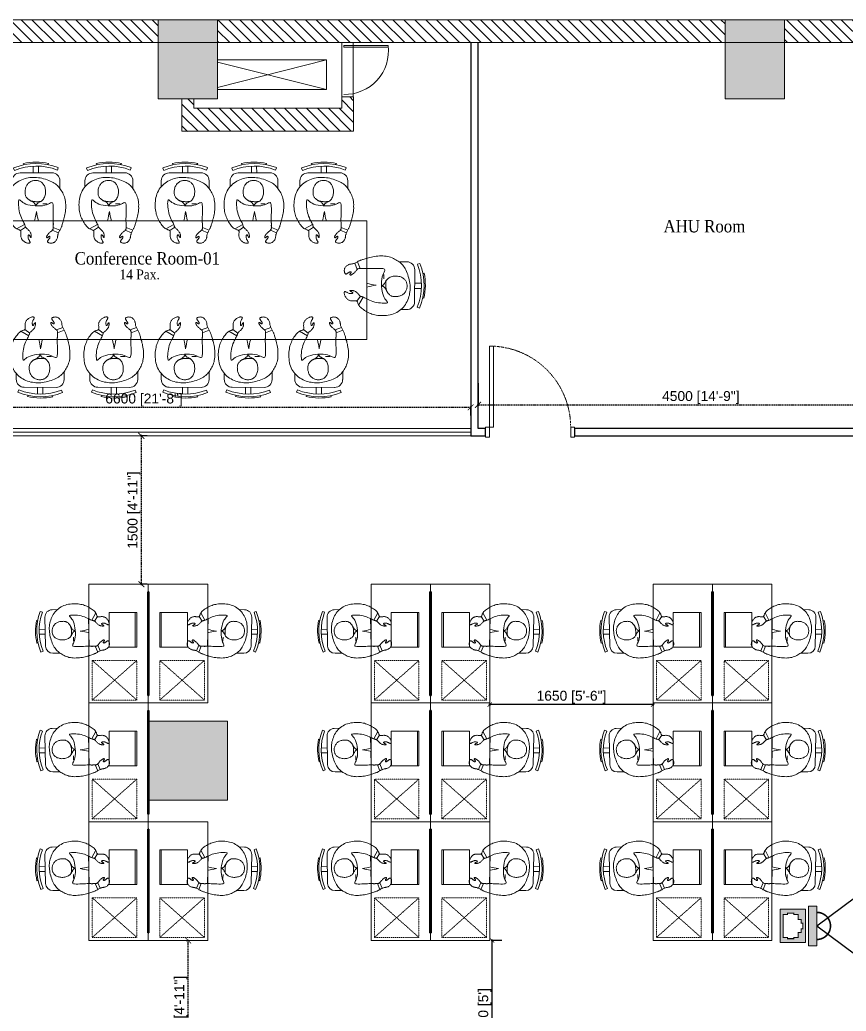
# Model space of a CAD drawing. Header units: millimetres. Extents: x 14520794 to 14796193, y 1415067 to 1454683.
# Drawn here: x 14565155 to 14573502, y 1444660 to 1454683 of the extents above; entities that cross this region are included whole.
import ezdxf

# ---------------------------------------------------------------- set-up
doc = ezdxf.new("R2010")
doc.units = ezdxf.units.MM
doc.header["$LTSCALE"] = 0.01
doc.header["$MEASUREMENT"] = 0
doc.header["$PDMODE"] = 35
for name, pattern in [('DASHED2', [0.375, 0.25, -0.125]), ('HIDDEN', [0.375, 0.25, -0.125]), ('XREF134$0$HIDDEN', [0.375, 0.25, -0.125])]:
    doc.linetypes.add(name, pattern=pattern)
doc.layers.get('0').update_dxf_attribs({"color": 6, "lineweight": 0})
doc.layers.get('Defpoints').update_dxf_attribs({"color": 2})
for name, color, linetype, lineweight in [('7', 7, 'Continuous', 9), ('8 core c.', 32, 'Continuous', 20), ('CHAIR', 32, 'Continuous', 13), ('CHAIRS', 30, 'Continuous', 13), ('DIM', 6, 'Continuous', 13), ('ELE-1', 7, 'Continuous', 20), ('fur_h', 32, 'Continuous', 13), ('fur_n', 32, 'Continuous', 13), ('glass part', 5, 'Continuous', 0), ('H', 8, 'Continuous', 5), ('HIDDEN', 30, 'HIDDEN', 5), ('IP Patch Cod-Jack', 42, 'Continuous', 13), ('men', 1, 'Continuous', 13), ('partition', 34, 'Continuous', 30), ('TXT2', 7, 'Continuous', 15), ('WALL', 7, 'Continuous', 30), ('XREF134$0$DoorWindow', 32, 'Continuous', 9)]:
    doc.layers.add(name, color=color, linetype=linetype, lineweight=lineweight)
for name, color, linetype in [('EPSILON DOME CAMERA', 1, 'Continuous'), ('GLASS', 5, 'Continuous'), ('TEMPLATE', 252, 'Continuous')]:
    doc.layers.add(name, color=color, linetype=linetype)
doc.styles.add('SMALL', font='arial.ttf', dxfattribs={"height": 100})
doc.styles.add('TIMES', font='times.ttf', dxfattribs={"width": 0.9, "height": 250})
doc.dimstyles.new('AJI', dxfattribs={"dimtxt": 200, "dimasz": 75, "dimexe": 100, "dimexo": 25, "dimgap": 50, "dimtad": 1, "dimdec": 0, "dimrnd": 5, "dimzin": 0, "dimdsep": 46, "dimtxsty": 'SMALL', "dimblk": 'ARCHTICK', "dimcen": 0, "dimdle": 100, "dimclrd": 7, "dimclre": 7, "dimclrt": 256, "dimazin": 0, "dimtfac": 1, "dimtdec": 0, "dimtofl": 0, "dimtmove": 0, "dimatfit": 3, "dimldrblk": 'CLOSEDBLANK', "dimfxl": 100, "dimtolj": 1, "dimtzin": 0, "dimarcsym": 0})
pattern_1 = [(315, (8833005.4, 736593.985), (55.2427173, 55.2427173), [])]

# ---------------------------------------------------------------- blocks, each defined once
blk = doc.blocks.new('e23')
h = blk.add_hatch(color=8)
h.dxf.hatch_style = 1
h.paths.add_polyline_path([(14607114, 1454453), (14607114, 1454683), (14606514, 1454683), (14606514, 1453883), (14607114, 1453883)])
h.paths.add_polyline_path([(14612941, 1454453), (14612941, 1454683), (14612141, 1454683), (14612141, 1453983), (14612141, 1453883), (14612341, 1453883), (14612941, 1453883)])
h.paths.add_polyline_path([(14618668, 1454451), (14618668, 1454683), (14617868, 1454683), (14617868, 1453883), (14618668, 1453883)])
h.paths.add_polyline_path([(14624396, 1454453), (14624396, 1454683), (14623596, 1454682), (14623596, 1453883), (14624396, 1453883)])
h.paths.add_polyline_path([(14629923, 1454683), (14629323, 1454683), (14629323, 1453883), (14629667, 1453883), (14629923, 1453883)])
h.paths.add_polyline_path([(14635750, 1454683), (14635150, 1454683), (14635150, 1453883), (14635394, 1453883), (14635750, 1453883)])
h.paths.add_polyline_path([(14641477, 1454683), (14640877, 1454683), (14640877, 1453883), (14641477, 1453883)])
h.paths.add_polyline_path([(14646962, 1454683), (14646419, 1454683), (14646419, 1453883), (14646962, 1453883)])
h.paths.add_polyline_path([(14646962, 1447593), (14646162, 1447593), (14646162, 1446793), (14646962, 1446793)])
h.paths.add_polyline_path([(14646962, 1443288), (14646362, 1443288), (14646362, 1442688), (14646962, 1442688)])
h.paths.add_polyline_path([(14635850, 1447593), (14635050, 1447593), (14635050, 1446793), (14635850, 1446793)])
h.paths.add_polyline_path([(14635750, 1440733), (14635150, 1440733), (14635150, 1440048), (14635150, 1439933), (14635750, 1439933)])
h.paths.add_polyline_path([(14641477, 1440733), (14640877, 1440733), (14640878, 1440048), (14640877, 1439933), (14640877, 1439933), (14641477, 1439933)])
h.paths.add_polyline_path([(14624396, 1447593), (14623596, 1447593), (14623596, 1446793), (14624396, 1446793)])
h.paths.add_polyline_path([(14618668, 1447593), (14617868, 1447593), (14617868, 1446793), (14618668, 1446793)])
h.paths.add_polyline_path([(14607214, 1447593), (14606414, 1447593), (14606414, 1446793), (14607214, 1446793)])
h.paths.add_polyline_path([(14607114, 1440733), (14606514, 1440733), (14606514, 1440048), (14606514, 1439933), (14607114, 1439933)])
h.paths.add_polyline_path([(14612942, 1440733), (14612342, 1440733), (14612342, 1440048), (14612342, 1439933), (14612942, 1439933)])
h.paths.add_polyline_path([(14618568, 1440733), (14617968, 1440733), (14617968, 1440048), (14617968, 1439933), (14618070, 1439933), (14618568, 1439933)])
h.paths.add_polyline_path([(14624296, 1440733), (14623696, 1440733), (14623696, 1440048), (14623696, 1439933), (14624296, 1439933)])
h.paths.add_polyline_path([(14629924, 1440733), (14629324, 1440733), (14629324, 1440048), (14629324, 1439933), (14629924, 1439933)])
h.paths.add_polyline_path([(14601387, 1440733), (14600787, 1440733), (14600787, 1440048), (14600787, 1439933), (14601387, 1439933)])
h.paths.add_polyline_path([(14595902, 1443288), (14595532, 1443288), (14595302, 1443288), (14595302, 1442688), (14595902, 1442688)])
h.paths.add_polyline_path([(14596102, 1447763), (14595303, 1447763), (14595303, 1446963), (14596102, 1446963)])
h.paths.add_polyline_path([(14595902, 1454683), (14595303, 1454683), (14595303, 1454453), (14595302, 1453883), (14595902, 1453883)])
at = {"layer": '7', "lineweight": 0}
h = blk.add_hatch(dxfattribs=at)
h.set_pattern_fill('ANSI31', color=8, scale=625, angle=-90, style=0)
h.set_pattern_definition(pattern_1)
h.paths.add_polyline_path([(14629923, 1454683), (14629923, 1454453), (14635150, 1454453), (14635150, 1454683)])
h = blk.add_hatch(dxfattribs=at)
h.set_pattern_fill('ANSI31', color=8, scale=625, angle=-90, style=0)
h.set_pattern_definition(pattern_1)
h.paths.add_polyline_path([(14635750, 1454683), (14635750, 1454453), (14640877, 1454453), (14640877, 1454683)])
h = blk.add_hatch(dxfattribs=at)
h.set_pattern_fill('ANSI31', color=8, scale=625, angle=-90, style=0)
h.set_pattern_definition(pattern_1)
h.paths.add_polyline_path([(14646419, 1454683), (14646419, 1454453), (14641477, 1454453), (14641478, 1454683)])
h = blk.add_hatch(dxfattribs=at)
h.set_pattern_fill('ANSI31', color=8, scale=625, angle=-90, style=0)
h.set_pattern_definition(pattern_1)
h.paths.add_polyline_path([(14631397, 1453903), (14631282, 1453903), (14631282, 1453788), (14629782, 1453788), (14629782, 1453883), (14629667, 1453883), (14629667, 1453554), (14629782, 1453558), (14631397, 1453558)])
h.paths.add_polyline_path([(14637121, 1453903), (14637006, 1453903), (14637006, 1453788), (14635509, 1453788), (14635509, 1453883), (14635394, 1453883), (14635394, 1453553), (14635509, 1453558), (14637121, 1453558)])
h.paths.add_polyline_path([(14612600, 1453883), (14612485, 1453883), (14612485, 1453788), (14610983, 1453788), (14610983, 1453903), (14610868, 1453903), (14610868, 1453558), (14612600, 1453558)])
h.paths.add_polyline_path([(14606872, 1453883), (14606757, 1453883), (14606757, 1453788), (14605256, 1453788), (14605256, 1453903), (14605141, 1453903), (14605141, 1453558), (14605256, 1453558), (14606872, 1453558)])
at = {"layer": 'WALL', "lineweight": 0}
for p, q in [((14634088, 1454683), (14625669, 1454683)), ((14635150, 1454683), (14634088, 1454683)), ((14635150, 1454683), (14635750, 1454683)), ((14635150, 1453883), (14635150, 1454683)), ((14635150, 1454683), (14635750, 1454683)), ((14635150, 1453883), (14635150, 1454683)), ((14635750, 1453883), (14635750, 1454683)), ((14641477, 1454683), (14635750, 1454683)), ((14635750, 1453883), (14635750, 1454683)), ((14640877, 1454683), (14641477, 1454683)), ((14640877, 1453883), (14640877, 1454683)), ((14640877, 1454683), (14641477, 1454683)), ((14640877, 1453883), (14640877, 1454683)), ((14640877, 1454683), (14641477, 1454683)), ((14640877, 1453883), (14640877, 1454683)), ((14640877, 1454683), (14641477, 1454683)), ((14640877, 1453883), (14640877, 1454683)), ((14641477, 1453883), (14641477, 1454683)), ((14641477, 1453883), (14641477, 1454683)), ((14641477, 1453883), (14641477, 1454683)), ((14641477, 1453883), (14641477, 1454683)), ((14646363, 1454683), (14641478, 1454683)), ((14634088, 1454453), (14629923, 1454453)), ((14635150, 1454453), (14634088, 1454453)), ((14637006, 1454453), (14635750, 1454453)), ((14637006, 1454453), (14637124, 1454453)), ((14637006, 1453903), (14637006, 1454453)), ((14637121, 1453903), (14637121, 1454453)), ((14640877, 1454453), (14637124, 1454453)), ((14645580, 1454453), (14641477, 1454453)), ((14636850, 1454277), (14635750, 1454000)), ((14636850, 1454277), (14635750, 1454277)), ((14635750, 1454253), (14636850, 1453977)), ((14636850, 1454277), (14636850, 1453977)), ((14636850, 1453977), (14635750, 1453977)), ((14637121, 1453977), (14637121, 1453977)), ((14637121, 1453977), (14637121, 1453977)), ((14635150, 1453883), (14635750, 1453883)), ((14635150, 1453883), (14635750, 1453883)), ((14635390, 1453558), (14635390, 1453883)), ((14635509, 1453883), (14635509, 1453788)), ((14637006, 1453788), (14637006, 1453903)), ((14637124, 1453903), (14637006, 1453903)), ((14637124, 1453558), (14637124, 1453903)), ((14640877, 1453883), (14641477, 1453883)), ((14640877, 1453883), (14641477, 1453883)), ((14640877, 1453883), (14641477, 1453883)), ((14640877, 1453883), (14641477, 1453883)), ((14637006, 1453788), (14635509, 1453788)), ((14637124, 1453558), (14635390, 1453558)), ((14635050, 1446793), (14635050, 1447593)), ((14635050, 1447593), (14635850, 1447593)), ((14635050, 1446793), (14635050, 1447593)), ((14635050, 1447593), (14635850, 1447593)), ((14635850, 1446793), (14635850, 1447593)), ((14635850, 1446793), (14635850, 1447593)), ((14635050, 1446793), (14635850, 1446793)), ((14635050, 1446793), (14635850, 1446793))]:
    blk.add_line(p, q, dxfattribs=at)
blk.add_lwpolyline([(14641477, 1454683), (14601388, 1454683)], dxfattribs=at)
blk.add_lwpolyline([(14637474, 1454405), (14637024, 1454405), (14637024, 1454423), (14637474, 1454423, -0.456104), (14637024, 1453928)], format="xyb", dxfattribs=at)
blk.add_lwpolyline([(14635050, 1447593), (14635050, 1446793), (14635850, 1446793), (14635850, 1447593)], close=True, dxfattribs=at)
blk = doc.blocks.new('d vh')
at = {"layer": 'CHAIR'}
for p, q in [((403192, -130723), (403258, -130664)), ((403092, -130838), (403120, -130827)), ((403430, -131125), (403185, -130853)), ((403130, -130954), (403145, -130949)), ((403230, -131018), (403287, -130966)), ((403271, -131063), (403328, -131012)), ((403610, -131087), (403560, -131132)), ((403325, -131168), (403332, -131154)), ((403437, -131217), (403450, -131190))]:
    blk.add_line(p, q, dxfattribs=at)
for centre, radius, start, end in [((403253, -130792), 91.7, 131.9791, 221.9791), ((403738, -130597), 690, 200.437, 244.0784), ((403738, -130597), 660, 200.4628, 244.0784), ((403738, -130597), 705, 210.4111, 234.1011), ((403498, -131064), 91.7, 221.9791, 311.9791)]:
    blk.add_arc(centre, radius, start, end, dxfattribs=at)
at = {"layer": 'men', "linetype": 'ByBlock'}
for p, q in [((403458, -130413), (403473, -130405)), ((403473, -130405), (403487, -130397)), ((403487, -130397), (403501, -130391)), ((403501, -130391), (403513, -130385)), ((403513, -130385), (403525, -130379)), ((403525, -130379), (403536, -130374)), ((403536, -130374), (403545, -130370)), ((403545, -130370), (403553, -130366)), ((403553, -130366), (403561, -130362)), ((403561, -130362), (403568, -130359)), ((403568, -130359), (403574, -130357)), ((403574, -130357), (403581, -130354)), ((403581, -130354), (403588, -130352)), ((403588, -130352), (403595, -130350)), ((403595, -130350), (403603, -130348)), ((403603, -130348), (403611, -130346)), ((403611, -130346), (403620, -130344)), ((403642, -130422), (403613, -130345)), ((403620, -130344), (403629, -130342)), ((403629, -130342), (403638, -130339)), ((403638, -130339), (403646, -130337)), ((403646, -130337), (403654, -130334)), ((403673, -130409), (403646, -130337)), ((403654, -130334), (403661, -130331)), ((403661, -130331), (403668, -130328)), ((403668, -130328), (403674, -130325)), ((403674, -130325), (403679, -130321)), ((403679, -130321), (403684, -130317)), ((403684, -130317), (403689, -130314)), ((403689, -130314), (403694, -130310)), ((403694, -130310), (403700, -130307)), ((403700, -130307), (403706, -130304)), ((403706, -130304), (403713, -130302)), ((403713, -130302), (403721, -130300)), ((403721, -130300), (403729, -130298)), ((403729, -130298), (403737, -130298)), ((403737, -130298), (403745, -130298)), ((403745, -130298), (403754, -130299)), ((403746, -130381), (403745, -130383)), ((403745, -130383), (403745, -130385)), ((403745, -130385), (403746, -130386)), ((403747, -130379), (403746, -130381)), ((403746, -130386), (403748, -130388)), ((403749, -130377), (403747, -130379)), ((403748, -130388), (403751, -130389)), ((403752, -130375), (403749, -130377)), ((403751, -130389), (403754, -130390)), ((403756, -130373), (403752, -130375)), ((403754, -130299), (403762, -130300)), ((403754, -130390), (403758, -130391)), ((403760, -130372), (403756, -130373)), ((403758, -130391), (403762, -130391)), ((403765, -130371), (403760, -130372)), ((403762, -130300), (403769, -130303)), ((403762, -130391), (403766, -130392)), ((403770, -130370), (403765, -130371)), ((403766, -130392), (403769, -130393)), ((403769, -130303), (403776, -130306)), ((403769, -130393), (403772, -130394)), ((403775, -130369), (403770, -130370)), ((403772, -130394), (403775, -130395)), ((403781, -130369), (403775, -130369)), ((403775, -130395), (403777, -130397)), ((403777, -130404), (403775, -130406)), ((403776, -130306), (403783, -130311)), ((403777, -130397), (403778, -130398)), ((403778, -130402), (403777, -130404)), ((403778, -130398), (403779, -130400)), ((403779, -130400), (403778, -130402)), ((403786, -130369), (403781, -130369)), ((403783, -130311), (403789, -130316)), ((403791, -130368), (403786, -130369)), ((403789, -130316), (403794, -130321)), ((403796, -130367), (403791, -130368)), ((403794, -130321), (403798, -130327)), ((403800, -130366), (403796, -130367)), ((403798, -130327), (403802, -130332)), ((403803, -130365), (403800, -130366)), ((403802, -130332), (403805, -130338)), ((403806, -130363), (403803, -130365)), ((403805, -130338), (403807, -130343)), ((403808, -130361), (403806, -130363)), ((403807, -130343), (403809, -130348)), ((403809, -130358), (403808, -130361)), ((403809, -130348), (403810, -130352)), ((403810, -130355), (403809, -130358)), ((403810, -130352), (403810, -130355)), ((403314, -130533), (403325, -130518)), ((403325, -130518), (403338, -130504)), ((403338, -130504), (403351, -130491)), ((403351, -130491), (403366, -130478)), ((403366, -130478), (403380, -130465)), ((403380, -130465), (403396, -130453)), ((403396, -130453), (403411, -130442)), ((403411, -130442), (403427, -130431)), ((403427, -130431), (403443, -130422)), ((403443, -130422), (403458, -130413)), ((403551, -130506), (403533, -130521)), ((403566, -130494), (403551, -130506)), ((403578, -130483), (403566, -130494)), ((403586, -130475), (403578, -130483)), ((403593, -130470), (403586, -130475)), ((403597, -130465), (403593, -130470)), ((403600, -130462), (403597, -130465)), ((403602, -130460), (403600, -130462)), ((403603, -130458), (403602, -130460)), ((403604, -130456), (403603, -130458)), ((403606, -130454), (403604, -130456)), ((403608, -130452), (403606, -130454)), ((403610, -130450), (403608, -130452)), ((403612, -130448), (403610, -130450)), ((403615, -130446), (403612, -130448)), ((403617, -130444), (403615, -130446)), ((403620, -130442), (403617, -130444)), ((403622, -130440), (403620, -130442)), ((403625, -130438), (403622, -130440)), ((403627, -130436), (403625, -130438)), ((403628, -130435), (403627, -130436)), ((403630, -130433), (403628, -130435)), ((403632, -130431), (403630, -130433)), ((403634, -130429), (403632, -130431)), ((403636, -130427), (403634, -130429)), ((403638, -130425), (403636, -130427)), ((403641, -130423), (403638, -130425)), ((403644, -130420), (403641, -130423)), ((403647, -130418), (403644, -130420)), ((403650, -130415), (403647, -130418)), ((403654, -130413), (403650, -130415)), ((403659, -130411), (403654, -130413)), ((403663, -130410), (403659, -130411)), ((403669, -130409), (403663, -130410)), ((403674, -130409), (403669, -130409)), ((403681, -130410), (403674, -130409)), ((403687, -130411), (403681, -130410)), ((403694, -130412), (403687, -130411)), ((403701, -130413), (403694, -130412)), ((403708, -130414), (403701, -130413)), ((403716, -130415), (403708, -130414)), ((403723, -130416), (403716, -130415)), ((403731, -130416), (403723, -130416)), ((403738, -130416), (403731, -130416)), ((403745, -130415), (403738, -130416)), ((403752, -130414), (403745, -130415)), ((403758, -130413), (403752, -130414)), ((403763, -130411), (403758, -130413)), ((403768, -130409), (403763, -130411)), ((403772, -130408), (403768, -130409)), ((403775, -130406), (403772, -130408)), ((403940, -130520), (403942, -130515)), ((403942, -130515), (403944, -130511)), ((403944, -130511), (403946, -130507)), ((403946, -130507), (403949, -130505)), ((403949, -130505), (403952, -130504)), ((403952, -130504), (403956, -130505)), ((403956, -130505), (403959, -130506)), ((403959, -130506), (403963, -130509)), ((403963, -130509), (403967, -130513)), ((403967, -130513), (403970, -130517)), ((403970, -130517), (403974, -130523)), ((403265, -130637), (403269, -130622)), ((403269, -130622), (403274, -130607)), ((403274, -130607), (403280, -130592)), ((403280, -130592), (403287, -130577)), ((403287, -130577), (403295, -130562)), ((403295, -130562), (403303, -130547)), ((403303, -130547), (403314, -130533)), ((403441, -130609), (403437, -130617)), ((403437, -130617), (403439, -130624)), ((403439, -130624), (403445, -130629)), ((403449, -130598), (403441, -130609)), ((403445, -130629), (403454, -130634)), ((403462, -130584), (403449, -130598)), ((403478, -130569), (403462, -130584)), ((403496, -130553), (403478, -130569)), ((403515, -130536), (403496, -130553)), ((403533, -130521), (403515, -130536)), ((403854, -130618), (403855, -130609)), ((403854, -130627), (403854, -130618)), ((403854, -130636), (403854, -130627)), ((403855, -130600), (403857, -130591)), ((403855, -130609), (403855, -130600)), ((403857, -130591), (403859, -130584)), ((403859, -130584), (403861, -130576)), ((403861, -130576), (403864, -130570)), ((403864, -130570), (403868, -130564)), ((403868, -130564), (403871, -130559)), ((403871, -130559), (403875, -130554)), ((403875, -130554), (403879, -130549)), ((403879, -130549), (403883, -130545)), ((403883, -130545), (403886, -130542)), ((403886, -130542), (403890, -130539)), ((403890, -130539), (403893, -130537)), ((403892, -130564), (403891, -130569)), ((403891, -130569), (403891, -130573)), ((403891, -130573), (403892, -130576)), ((403894, -130559), (403892, -130564)), ((403892, -130576), (403894, -130577)), ((403893, -130537), (403895, -130535)), ((403895, -130553), (403894, -130559)), ((403894, -130577), (403898, -130577)), ((403895, -130535), (403897, -130534)), ((403897, -130548), (403895, -130553)), ((403897, -130534), (403899, -130535)), ((403898, -130543), (403897, -130548)), ((403899, -130539), (403898, -130543)), ((403898, -130577), (403902, -130575)), ((403899, -130535), (403899, -130536)), ((403899, -130536), (403899, -130539)), ((403902, -130575), (403907, -130572)), ((403907, -130572), (403912, -130568)), ((403912, -130568), (403918, -130563)), ((403918, -130563), (403923, -130558)), ((403923, -130558), (403927, -130552)), ((403927, -130552), (403931, -130545)), ((403931, -130545), (403933, -130539)), ((403933, -130539), (403936, -130532)), ((403936, -130532), (403938, -130526)), ((403938, -130526), (403940, -130520)), ((403965, -130632), (403959, -130637)), ((403970, -130626), (403965, -130632)), ((403974, -130619), (403970, -130626)), ((403974, -130523), (403977, -130529)), ((403978, -130613), (403974, -130619)), ((403977, -130529), (403980, -130536)), ((403981, -130606), (403978, -130613)), ((403980, -130536), (403982, -130544)), ((403983, -130599), (403981, -130606)), ((403982, -130544), (403984, -130551)), ((403985, -130592), (403983, -130599)), ((403984, -130551), (403985, -130560)), ((403985, -130560), (403986, -130568)), ((403986, -130584), (403985, -130592)), ((403986, -130568), (403986, -130576)), ((403986, -130576), (403986, -130584)), ((403252, -130708), (403253, -130694)), ((403252, -130722), (403252, -130708)), ((403253, -130737), (403252, -130722)), ((403253, -130694), (403255, -130679)), ((403255, -130753), (403253, -130737)), ((403255, -130679), (403258, -130665)), ((403258, -130665), (403261, -130651)), ((403261, -130651), (403265, -130637)), ((403454, -130634), (403466, -130639)), ((403466, -130639), (403482, -130645)), ((403482, -130645), (403499, -130654)), ((403499, -130654), (403517, -130665)), ((403517, -130665), (403537, -130680)), ((403537, -130680), (403557, -130699)), ((403557, -130699), (403577, -130720)), ((403577, -130720), (403596, -130742)), ((403583, -130742), (403590, -130735)), ((403584, -130748), (403594, -130740)), ((403596, -130742), (403613, -130766)), ((403812, -130751), (403818, -130735)), ((403818, -130735), (403824, -130720)), ((403824, -130720), (403828, -130707)), ((403828, -130707), (403833, -130697)), ((403833, -130697), (403836, -130688)), ((403935, -130725), (403835, -130691)), ((403836, -130688), (403840, -130682)), ((403840, -130682), (403843, -130677)), ((403843, -130677), (403846, -130673)), ((403846, -130673), (403849, -130669)), ((403849, -130669), (403851, -130666)), ((403851, -130666), (403852, -130662)), ((403852, -130662), (403853, -130657)), ((403852, -130662), (403919, -130677)), ((403853, -130657), (403854, -130651)), ((403854, -130644), (403854, -130636)), ((403854, -130651), (403854, -130644)), ((403921, -130672), (403919, -130677)), ((403919, -130677), (403919, -130682)), ((403919, -130682), (403920, -130687)), ((403920, -130687), (403923, -130693)), ((403925, -130667), (403921, -130672)), ((403923, -130693), (403926, -130699)), ((403929, -130663), (403925, -130667)), ((403926, -130699), (403929, -130706)), ((403935, -130658), (403929, -130663)), ((403929, -130706), (403932, -130714)), ((403932, -130714), (403934, -130723)), ((403934, -130723), (403936, -130733)), ((403941, -130653), (403935, -130658)), ((403936, -130733), (403937, -130745)), ((403937, -130745), (403936, -130758)), ((403947, -130648), (403941, -130653)), ((403953, -130643), (403947, -130648)), ((403959, -130637), (403953, -130643)), ((403258, -130769), (403255, -130753)), ((403262, -130786), (403258, -130769)), ((403268, -130804), (403262, -130786)), ((403274, -130823), (403268, -130804)), ((403282, -130841), (403274, -130823)), ((403290, -130860), (403282, -130841)), ((403299, -130879), (403290, -130860)), ((403613, -130766), (403629, -130790)), ((403629, -130790), (403642, -130813)), ((403642, -130813), (403652, -130836)), ((403652, -130836), (403658, -130856)), ((403658, -130856), (403662, -130874)), ((403732, -130875), (403747, -130859)), ((403747, -130859), (403761, -130841)), ((403761, -130841), (403774, -130823)), ((403774, -130823), (403786, -130804)), ((403786, -130804), (403796, -130786)), ((403796, -130786), (403804, -130768)), ((403804, -130768), (403812, -130751)), ((403916, -130847), (403910, -130862)), ((403921, -130832), (403916, -130847)), ((403925, -130817), (403921, -130832)), ((403929, -130801), (403925, -130817)), ((403932, -130786), (403929, -130801)), ((403935, -130772), (403932, -130786)), ((403936, -130758), (403935, -130772)), ((403309, -130897), (403299, -130879)), ((403319, -130915), (403309, -130897)), ((403330, -130931), (403319, -130915)), ((403342, -130948), (403330, -130931)), ((403354, -130963), (403342, -130948)), ((403367, -130977), (403354, -130963)), ((403662, -130874), (403663, -130890)), ((403663, -130890), (403664, -130904)), ((403664, -130904), (403664, -130914)), ((403664, -130914), (403665, -130921)), ((403665, -130921), (403668, -130925)), ((403668, -130925), (403673, -130925)), ((403673, -130925), (403681, -130921)), ((403681, -130921), (403691, -130913)), ((403691, -130913), (403704, -130903)), ((403704, -130903), (403718, -130890)), ((403718, -130890), (403732, -130875)), ((403838, -130973), (403824, -130987)), ((403851, -130959), (403838, -130973)), ((403862, -130945), (403851, -130959)), ((403872, -130932), (403862, -130945)), ((403882, -130918), (403872, -130932)), ((403890, -130904), (403882, -130918)), ((403897, -130891), (403890, -130904)), ((403904, -130876), (403897, -130891)), ((403910, -130862), (403904, -130876)), ((403380, -130991), (403367, -130977)), ((403394, -131004), (403380, -130991)), ((403409, -131016), (403394, -131004)), ((403424, -131028), (403409, -131016)), ((403440, -131038), (403424, -131028)), ((403457, -131048), (403440, -131038)), ((403475, -131057), (403457, -131048)), ((403493, -131065), (403475, -131057)), ((403511, -131072), (403493, -131065)), ((403530, -131077), (403511, -131072)), ((403549, -131082), (403530, -131077)), ((403568, -131085), (403549, -131082)), ((403588, -131087), (403568, -131085)), ((403607, -131087), (403588, -131087)), ((403627, -131086), (403607, -131087)), ((403646, -131084), (403627, -131086)), ((403666, -131080), (403646, -131084)), ((403685, -131075), (403666, -131080)), ((403704, -131068), (403685, -131075)), ((403723, -131060), (403704, -131068)), ((403741, -131050), (403723, -131060)), ((403759, -131039), (403741, -131050)), ((403776, -131027), (403759, -131039)), ((403793, -131014), (403776, -131027)), ((403809, -131001), (403793, -131014)), ((403824, -130987), (403809, -131001))]:
    blk.add_line(p, q, dxfattribs=at)
at = {"layer": 'men'}
for p, q in [((403586, -130476), (403699, -130602)), ((403727, -130633), (403818, -130734))]:
    blk.add_line(p, q, dxfattribs=at)
at = {"layer": 'men', "linetype": 'ByBlock'}
for points in [[(403633, -130690), (403652, -130666), (403668, -130645), (403682, -130626), (403694, -130609), (403699, -130602)], [(403512, -130727), (403517, -130731), (403522, -130735), (403528, -130740), (403533, -130745), (403539, -130751), (403544, -130756), (403549, -130762), (403554, -130768), (403559, -130774), (403564, -130780), (403568, -130785), (403572, -130791), (403575, -130796), (403578, -130801), (403581, -130806), (403583, -130810), (403585, -130814), (403586, -130818), (403588, -130821), (403589, -130824), (403589, -130828), (403590, -130832), (403591, -130836), (403591, -130840), (403592, -130846), (403592, -130852), (403592, -130858), (403592, -130865), (403592, -130872), (403591, -130879), (403589, -130886), (403587, -130894), (403584, -130901), (403580, -130908), (403575, -130914), (403570, -130921), (403564, -130927), (403557, -130933), (403550, -130939), (403543, -130945), (403535, -130951), (403527, -130956), (403518, -130960), (403509, -130965), (403500, -130968), (403490, -130971), (403481, -130973), (403471, -130974), (403461, -130975), (403451, -130974), (403442, -130972), (403432, -130970), (403423, -130967), (403414, -130963), (403406, -130959), (403398, -130954), (403390, -130949), (403383, -130943), (403377, -130937), (403372, -130931), (403367, -130924), (403362, -130917), (403358, -130910), (403354, -130903), (403351, -130895), (403349, -130888), (403347, -130880), (403345, -130872), (403345, -130863), (403345, -130855), (403346, -130846), (403348, -130836), (403351, -130827), (403355, -130817), (403360, -130807), (403366, -130797), (403373, -130787), (403381, -130777), (403389, -130768), (403398, -130760), (403408, -130752), (403418, -130745), (403429, -130738), (403440, -130733), (403451, -130729), (403463, -130726), (403474, -130724), (403485, -130723), (403495, -130723), (403505, -130725), (403515, -130727), (403524, -130730), (403532, -130733), (403540, -130736), (403547, -130739), (403553, -130741), (403559, -130742), (403563, -130743), (403567, -130743), (403570, -130742), (403573, -130742), (403575, -130741), (403577, -130741), (403579, -130741), (403581, -130741), (403582, -130741), (403583, -130742), (403584, -130744), (403584, -130745), (403584, -130748), (403584, -130750), (403583, -130753), (403582, -130757), (403580, -130761), (403579, -130767), (403579, -130775), (403579, -130785), (403581, -130797), (403585, -130813), (403591, -130833)], [(403521, -130694), (403486, -130655)], [(403633, -130690), (403658, -130674), (403681, -130660), (403701, -130648), (403727, -130633)]]:
    blk.add_lwpolyline(points, dxfattribs=at)
blk = doc.blocks.new('dtyhth')
at = {"layer": 'fur_n'}
for points in [[(14546203, 1693100), (14546203, 1692500), (14545003, 1692500), (14545003, 1693100)], [(14545288, 1692984), (14545638, 1692984), (14545638, 1692704), (14545288, 1692704)], [(14545288, 1692984), (14545638, 1692984), (14545638, 1692969), (14545288, 1692969)]]:
    blk.add_lwpolyline(points, close=True, dxfattribs=at)
at = {"layer": 'GLASS'}
blk.add_lwpolyline([(14546128, 1693106), (14546128, 1693094), (14545078, 1693094), (14545078, 1693106)], close=True, dxfattribs=at)
at = {"layer": 'HIDDEN'}
for p, q in [((14545773, 1692534), (14546173, 1692984)), ((14545773, 1692984), (14546173, 1692534))]:
    blk.add_line(p, q, dxfattribs=at)
blk.add_lwpolyline([(14545773, 1692984), (14545773, 1692534), (14546173, 1692534), (14546173, 1692984)], close=True, dxfattribs=at)
at = {"layer": 'CHAIRS', "xscale": -0.8000000007450578, "yscale": 0.800000000745058, "zscale": 0.800000000745058, "rotation": 313.2068148817128}
blk.add_blockref('d vh', (14842757, 1528630), dxfattribs=at)
blk = doc.blocks.new('_ARCHTICK')
at = {"color": 0, "linetype": 'ByBlock', "const_width": 0.15}
blk.add_lwpolyline([(-0.5, -0.5), (0.5, 0.5)], dxfattribs=at)
blk = doc.blocks.new('*D72')
at = {"layer": 'Defpoints', "color": 0, "ltscale": 5000, "transparency": 16777216}
for p in [(14569902, 1447776), (14569902, 1447760), (14571552, 1447776)]:
    blk.add_point(p, dxfattribs=at)
at = {"layer": 'DIM', "color": 7, "lineweight": -2, "ltscale": 5000, "transparency": 16777216}
for p, q in [((14571562, 1447760), (14569892, 1447760)), ((14569902, 1447766), (14569902, 1447750)), ((14571552, 1447766), (14571552, 1447750))]:
    blk.add_line(p, q, dxfattribs=at)
at = {"layer": 'DIM', "color": 7, "lineweight": -2, "ltscale": 5000, "transparency": 16777216, "xscale": 45, "yscale": 45, "zscale": 45, "rotation": 180}
blk.add_blockref('_ARCHTICK', (14569902, 1447760), dxfattribs=at)
at = {"layer": 'DIM', "color": 7, "lineweight": -2, "ltscale": 5000, "transparency": 16777216, "xscale": 45, "yscale": 45, "zscale": 45}
blk.add_blockref('_ARCHTICK', (14571552, 1447760), dxfattribs=at)
at = {"layer": 'DIM', "ltscale": 5000, "transparency": 16777216, "insert": (14570727, 1447834), "char_height": 100, "attachment_point": 5, "style": 'SMALL'}
blk.add_mtext('\\A1;1650 [5\'-6"]', dxfattribs=at)
blk = doc.blocks.new('_ClosedBlank')
at = {"color": 0, "linetype": 'ByBlock', "lineweight": -2}
for p, q in [((-1, 0.17), (0, 0)), ((-1, 0.17), (-1, -0.17)), ((0, 0), (-1, -0.17))]:
    blk.add_line(p, q, dxfattribs=at)
blk = doc.blocks.new('*D76')
at = {"layer": 'Defpoints', "color": 0, "ltscale": 5000, "transparency": 16777216}
for p in [(14569925, 1445376), (14570737, 1445376), (14569964, 1443878)]:
    blk.add_point(p, dxfattribs=at)
at = {"layer": 'DIM', "color": 7, "lineweight": -2, "ltscale": 5000, "transparency": 16777216}
for p, q in [((14570025, 1445376), (14569915, 1445376)), ((14569925, 1443868), (14569925, 1445386)), ((14569954, 1443878), (14569915, 1443878))]:
    blk.add_line(p, q, dxfattribs=at)
at = {"layer": 'DIM', "color": 7, "lineweight": -2, "ltscale": 5000, "transparency": 16777216, "xscale": 45, "yscale": 45, "zscale": 45}
for p, rotation in [((14569925, 1445376), 90), ((14569925, 1443878), 270)]:
    blk.add_blockref('_ARCHTICK', p, dxfattribs=dict(at, rotation=rotation))
at = {"layer": 'DIM', "ltscale": 5000, "transparency": 16777216, "insert": (14569851, 1444627), "char_height": 100, "attachment_point": 5, "rotation": 90, "style": 'SMALL'}
blk.add_mtext("\\A1;1500 [5']", dxfattribs=at)
blk = doc.blocks.new('*U55')
at = {"layer": 'XREF134$0$DoorWindow'}
for p, q in [((0, -100), (0, 0)), ((900, -100), (900, 0))]:
    blk.add_line(p, q, dxfattribs=at)
blk.add_lwpolyline([(40, 0), (40, 820), (80, 820), (80, 0)], close=True, dxfattribs=at)
for points in [[(0, -100), (40, -100), (40, 0), (0, 0)], [(900, -100), (860, -100), (860, 0), (900, 0)]]:
    blk.add_lwpolyline(points, dxfattribs=at)
at = {"layer": 'XREF134$0$DoorWindow', "linetype": 'XREF134$0$HIDDEN'}
blk.add_arc((40, 0), 820, 360, 90, dxfattribs=at)
blk = doc.blocks.new('*D91')
at = {"layer": 'Defpoints', "color": 0, "ltscale": 5000, "transparency": 16777216}
for p in [(14569709, 1450765), (14563109, 1450674), (14569709, 1450674)]:
    blk.add_point(p, dxfattribs=at)
at = {"layer": 'DIM', "color": 7, "linetype": 'DASHED2', "lineweight": -2, "ltscale": 5000, "transparency": 16777216}
blk.add_line((14563099, 1450765), (14569719, 1450765), dxfattribs=at)
at = {"layer": 'DIM', "color": 7, "lineweight": -2, "ltscale": 5000, "transparency": 16777216}
for p, q in [((14563109, 1450684), (14563109, 1450775)), ((14569709, 1450684), (14569709, 1450775))]:
    blk.add_line(p, q, dxfattribs=at)
at = {"layer": 'DIM', "color": 7, "lineweight": -2, "ltscale": 5000, "transparency": 16777216, "xscale": 60, "yscale": 60, "zscale": 60, "rotation": 180}
blk.add_blockref('_ARCHTICK', (14563109, 1450765), dxfattribs=at)
at = {"layer": 'DIM', "color": 7, "lineweight": -2, "ltscale": 5000, "transparency": 16777216, "xscale": 60, "yscale": 60, "zscale": 60}
blk.add_blockref('_ARCHTICK', (14569709, 1450765), dxfattribs=at)
at = {"layer": 'DIM', "ltscale": 5000, "transparency": 16777216, "insert": (14566409, 1450839), "char_height": 100, "attachment_point": 5, "style": 'SMALL'}
blk.add_mtext('\\A1;6600 [21\'-8"]', dxfattribs=at)
blk = doc.blocks.new('*D93')
at = {"layer": 'Defpoints', "color": 0, "ltscale": 5000, "transparency": 16777216}
for p in [(14569784, 1451020), (14574284, 1451020), (14574284, 1450790)]:
    blk.add_point(p, dxfattribs=at)
at = {"layer": 'DIM', "color": 7, "lineweight": -2, "ltscale": 5000, "transparency": 16777216}
for p, q in [((14569784, 1451010), (14569784, 1450780)), ((14574284, 1451010), (14574284, 1450780))]:
    blk.add_line(p, q, dxfattribs=at)
at = {"layer": 'DIM', "color": 7, "linetype": 'DASHED2', "lineweight": -2, "ltscale": 5000, "transparency": 16777216}
blk.add_line((14569774, 1450790), (14574294, 1450790), dxfattribs=at)
at = {"layer": 'DIM', "color": 7, "lineweight": -2, "ltscale": 5000, "transparency": 16777216, "xscale": 60, "yscale": 60, "zscale": 60, "rotation": 180}
blk.add_blockref('_ARCHTICK', (14569784, 1450790), dxfattribs=at)
at = {"layer": 'DIM', "color": 7, "lineweight": -2, "ltscale": 5000, "transparency": 16777216, "xscale": 60, "yscale": 60, "zscale": 60}
blk.add_blockref('_ARCHTICK', (14574284, 1450790), dxfattribs=at)
at = {"layer": 'DIM', "ltscale": 5000, "transparency": 16777216, "insert": (14572034, 1450864), "char_height": 100, "attachment_point": 5, "style": 'SMALL'}
blk.add_mtext('\\A1;4500 [14\'-9"]', dxfattribs=at)
blk = doc.blocks.new('*D97')
at = {"layer": 'Defpoints', "color": 0, "ltscale": 5000, "transparency": 16777216}
for p in [(14566825, 1445376), (14566854, 1445376), (14566825, 1443878)]:
    blk.add_point(p, dxfattribs=at)
at = {"layer": 'DIM', "color": 7, "lineweight": -2, "ltscale": 5000, "transparency": 16777216}
for p, q in [((14566835, 1445376), (14566864, 1445376)), ((14566835, 1443878), (14566864, 1443878))]:
    blk.add_line(p, q, dxfattribs=at)
at = {"layer": 'DIM', "color": 7, "linetype": 'DASHED2', "lineweight": -2, "ltscale": 5000, "transparency": 16777216}
blk.add_line((14566854, 1443868), (14566854, 1445386), dxfattribs=at)
at = {"layer": 'DIM', "color": 7, "lineweight": -2, "ltscale": 5000, "transparency": 16777216, "xscale": 60, "yscale": 60, "zscale": 60}
for p, rotation in [((14566854, 1445376), 90), ((14566854, 1443878), 270)]:
    blk.add_blockref('_ARCHTICK', p, dxfattribs=dict(at, rotation=rotation))
at = {"layer": 'DIM', "ltscale": 5000, "transparency": 16777216, "insert": (14566780, 1444627), "char_height": 100, "attachment_point": 5, "rotation": 90, "style": 'SMALL'}
blk.add_mtext('\\A1;1500 [4\'-11"]', dxfattribs=at)
blk = doc.blocks.new('*D98')
at = {"layer": 'Defpoints', "color": 0, "ltscale": 5000, "transparency": 16777216}
for p in [(14566382, 1450476), (14566452, 1450476), (14566452, 1448976)]:
    blk.add_point(p, dxfattribs=at)
at = {"layer": 'DIM', "color": 7, "lineweight": -2, "ltscale": 5000, "transparency": 16777216}
for p, q in [((14566442, 1450476), (14566372, 1450476)), ((14566442, 1448976), (14566372, 1448976))]:
    blk.add_line(p, q, dxfattribs=at)
at = {"layer": 'DIM', "color": 7, "linetype": 'DASHED2', "lineweight": -2, "ltscale": 5000, "transparency": 16777216}
blk.add_line((14566382, 1448966), (14566382, 1450486), dxfattribs=at)
at = {"layer": 'DIM', "color": 7, "lineweight": -2, "ltscale": 5000, "transparency": 16777216, "xscale": 60, "yscale": 60, "zscale": 60}
for p, rotation in [((14566382, 1450476), 90), ((14566382, 1448976), 270)]:
    blk.add_blockref('_ARCHTICK', p, dxfattribs=dict(at, rotation=rotation))
at = {"layer": 'DIM', "ltscale": 5000, "transparency": 16777216, "insert": (14566308, 1449726), "char_height": 100, "attachment_point": 5, "rotation": 90, "style": 'SMALL'}
blk.add_mtext('\\A1;1500 [4\'-11"]', dxfattribs=at)
blk = doc.blocks.new('data point')
at = {"layer": 'IP Patch Cod-Jack', "lineweight": 9}
h = blk.add_hatch(color=1, dxfattribs=at)
h.paths.add_polyline_path([(82919.4, 102817.5), (82593, 102817.5), (82593, 102567.8), (82919.4, 102567.8)])
h.paths.add_polyline_path([(82869, 102639.5), (82820.9, 102639.5), (82820.9, 102612.1), (82784.6, 102612.1), (82784.6, 102595.9), (82727.8, 102595.9), (82727.8, 102612.1), (82691.6, 102612.1), (82691.6, 102639.5), (82643.5, 102639.5), (82643.5, 102682.6), (82631.6, 102682.6), (82631.6, 102745.1), (82643.5, 102788.3), (82869, 102788.3), (82869, 102745.1), (82880.8, 102745.1), (82880.8, 102682.6), (82869, 102682.6)], flags=16)
at = {"layer": '8 core c.', "color": 7, "lineweight": 13}
for p, q in [((82631.6, 102745.1), (82631.6, 102682.6)), ((82631.6, 102682.6), (82643.5, 102682.6)), ((82869, 102745.1), (82880.8, 102745.1)), ((82691.6, 102639.5), (82691.6, 102612.1)), ((82691.6, 102612.1), (82727.8, 102612.1)), ((82727.8, 102612.1), (82727.8, 102595.9)), ((82727.8, 102595.9), (82784.6, 102595.9)), ((82784.6, 102612.1), (82784.6, 102595.9)), ((82784.6, 102612.1), (82820.9, 102612.1))]:
    blk.add_line(p, q, dxfattribs=at)
at = {"layer": '8 core c.', "color": 1, "lineweight": 13}
blk.add_line((82643.5, 102745.1), (82631.6, 102745.1), dxfattribs=at)
at = {"layer": '8 core c.', "color": 7, "lineweight": 13}
blk.add_lwpolyline([(82593, 102817.5), (82919.4, 102817.5), (82919.4, 102567.8), (82593, 102567.8)], close=True, dxfattribs=at)
for points in [[(82643.5, 102745.1), (82643.5, 102788.3), (82869, 102788.3), (82869, 102745.1)], [(82691.6, 102639.5), (82643.5, 102639.5), (82643.5, 102682.6)]]:
    blk.add_lwpolyline(points, dxfattribs=at)
at = {"layer": 'IP Patch Cod-Jack', "color": 7, "lineweight": 13}
for p, q in [((82869, 102682.6), (82880.8, 102682.6)), ((82880.8, 102745.1), (82880.8, 102682.6)), ((82820.9, 102639.5), (82820.9, 102612.1))]:
    blk.add_line(p, q, dxfattribs=at)
blk.add_lwpolyline([(82869, 102682.6), (82869, 102639.5), (82820.9, 102639.5)], dxfattribs=at)
at = {"layer": 'TEMPLATE', "color": 7, "lineweight": -3, "const_width": 10}
blk.add_lwpolyline([(82869, 102788.3), (82869, 102745.1), (82880.8, 102745.1), (82880.8, 102682.6), (82869, 102682.6), (82869, 102639.5), (82820.9, 102639.5), (82820.9, 102612.1), (82784.6, 102612.1), (82784.6, 102595.9), (82727.8, 102595.9), (82727.8, 102612.1), (82691.6, 102612.1), (82691.6, 102639.5), (82643.5, 102639.5), (82643.5, 102682.6), (82631.6, 102682.6), (82631.6, 102745.1), (82643.5, 102745.1), (82643.5, 102788.3), (82869, 102788.3)], dxfattribs=at)
blk = doc.blocks.new('DOME CAMERA')
at = {"layer": 'EPSILON DOME CAMERA', "linetype": 'Continuous', "lineweight": 9}
blk.add_hatch(color=256, dxfattribs=at).paths.add_polyline_path([(-137, 0), (-200, 0), (-200, -87), (200, -87), (200, 0), (137, 0)])
at = {"color": 1, "true_color": 0xff0000}
for p, q in [((0, -1), (-769, 1029)), ((0, 0), (769, 1030))]:
    blk.add_line(p, q, dxfattribs=at)
at = {"layer": 'EPSILON DOME CAMERA', "linetype": 'Continuous', "lineweight": 9}
blk.add_lwpolyline([(-137, 0, -1), (137, 0), (200, 0), (200, -87), (-200, -87), (-200, 0)], format="xyb", close=True, dxfattribs=at)
at = {"layer": 'EPSILON DOME CAMERA', "linetype": 'Continuous', "lineweight": 9, "const_width": 16}
blk.add_lwpolyline([(137, 0, 1), (-137, 0)], format="xyb", dxfattribs=at)
at = {"layer": 'EPSILON DOME CAMERA', "linetype": 'Continuous', "lineweight": 9}
blk.add_lwpolyline([(137, 0), (-137, 0)], dxfattribs=at)
at = {"layer": 'IP Patch Cod-Jack', "lineweight": 13, "xscale": 1.030757035158097, "yscale": 1.030757035158097, "zscale": 1.030757035158097, "rotation": 180}
blk.add_blockref('data point', (85302, 105608), dxfattribs=at)

msp = doc.modelspace()

# ---------------------------------------------------------------- linework, layer by layer
at = {"layer": 'ELE-1', "ltscale": 5000}
msp.add_lwpolyline([(14569709.4, 1450476.4), (14564086.2, 1450476.4), (14564086.2, 1450551.4), (14569709.4, 1450551.4)], close=True, dxfattribs=at)
at = {"layer": 'fur_h', "ltscale": 5000}
msp.add_lwpolyline([(14568659.4, 1451451.4), (14564159.4, 1451451.4), (14564159.4, 1452651.4), (14568659.4, 1452651.4)], close=True, dxfattribs=at)
at = {"layer": 'glass part', "const_width": 12, "elevation": 0}
msp.add_lwpolyline([(14569709.4, 1450513.9), (14564086.2, 1450513.9)], dxfattribs=at)
at = {"layer": 'H', "color": 254, "true_color": 0xfeeab9}
msp.add_lwpolyline([(14532789.3, 1454452.6), (14574284.4, 1454452.6), (14574297.8, 1450476.4), (14575191.1, 1450476.4), (14575177.6, 1447517.6), (14577564.3, 1447517.6), (14577564.3, 1444332.6), (14578134.3, 1444332.6), (14578134.3, 1440047.6), (14526934.3, 1440047.6), (14526934.3, 1445562.6), (14532602.8, 1445562.6), (14532602.8, 1453882.6), (14532789.6, 1453882.6), (14532789.3, 1454452.6)], dxfattribs=at)
msp.add_lwpolyline([(14575198, 1450476.4), (14574284.4, 1450476.4), (14574284.4, 1454452.5), (14550070.3, 1454452.5), (14550070.3, 1440047.5), (14578134.3, 1440047.5), (14578134.3, 1442687.5), (14577764.3, 1442687.5), (14577764.3, 1443287.5), (14578134.3, 1443287.5), (14578134.3, 1444332.5), (14577564.3, 1444332.5), (14577564.3, 1447592.5), (14575171, 1447592.5)], close=True, dxfattribs=at)
at = {"layer": 'partition', "ltscale": 5000}
for p, q in [((14569709.4, 1450551.4), (14569709.4, 1450476.4)), ((14570759.4, 1450551.4), (14570759.4, 1450476.4))]:
    msp.add_line(p, q, dxfattribs=at)
at = {"layer": 'partition', "ltscale": 5000, "elevation": 0}
for points in [[(14569709.4, 1454452.6), (14569709.4, 1450476.4), (14569859.4, 1450476.4), (14569859.4, 1450551.4), (14569784.4, 1450551.4), (14569784.4, 1454452.6)], [(14574284.4, 1450551.4), (14570759.4, 1450551.4), (14570759.4, 1450476.4), (14574284.4, 1450476.4)]]:
    msp.add_lwpolyline(points, dxfattribs=at)

# ---------------------------------------------------------------- block references
at = {"layer": 'CHAIRS', "extrusion": (2.29866e-31, -1.01872e-31, -1), "xscale": -0.8800000012846559, "yscale": 0.8800000012846559, "zscale": -0.8800000012846559, "rotation": 131.8705522405129}
for p in [(-14888039, 1640484.1), (-14888775.9, 1640484.1), (-14889545.9, 1640484.1), (-14890242, 1640484.1), (-14890947.8, 1640484.1)]:
    msp.add_blockref('d vh', p, dxfattribs=at)
at = {"layer": 'CHAIRS', "extrusion": (-1.01872e-31, 2.29866e-31, -1), "xscale": 0.8800000012846558, "yscale": 0.8800000012846558, "zscale": -0.8800000012846558, "rotation": 318.1294477595377}
msp.add_blockref('d vh', (-14756491.9, 1774716.2), dxfattribs=at)
at = {"layer": 'CHAIRS', "extrusion": (2.29866e-31, 1.01872e-31, -1), "xscale": 0.8800000012846559, "yscale": 0.8800000012846559, "zscale": -0.8800000012846559, "rotation": 48.12944775950825}
for p in [(-14887336.5, 1263618.1, -1.9), (-14888081.3, 1263618.6), (-14888824.7, 1263618.6), (-14889545.9, 1263618.6), (-14890183.3, 1263618.6), (-14890895.6, 1263618.6)]:
    msp.add_blockref('d vh', p, dxfattribs=at)
at = {"layer": 'EPSILON DOME CAMERA', "rotation": 269.9999999999857}
msp.add_blockref('DOME CAMERA', (14573207.2, 1445522.1), dxfattribs=at)
at = {"layer": 'fur_h'}
for p, rotation in [((12873352.2, 15993978.9), 269.9999999999747), ((12876202.2, 15993978.9), 269.9999999999747), ((12879052.2, 15993978.9), 269.9999999999747), ((12873352.2, 15992778.9), 270.0000000000252), ((12876202.2, 15992778.9), 269.9999999999747), ((12879052.2, 15992778.9), 269.9999999999747), ((12873352.2, 15991578.9), 269.9999999999747), ((12876202.2, 15991578.9), 269.9999999999747), ((12879052.2, 15991578.9), 269.9999999999747)]:
    msp.add_blockref('dtyhth', p, dxfattribs=dict(at, rotation=rotation))
at = {"layer": 'fur_h', "xscale": -1, "rotation": 89.99999999997475}
for p in [(16259552.4, 15993978.9), (16262402.4, 15993978.9), (16265252.4, 15993978.9), (16262402.4, 15992778.9), (16265252.4, 15992778.9), (16259552.4, 15991578.9), (16262402.4, 15991578.9), (16265252.4, 15991578.9)]:
    msp.add_blockref('dtyhth', p, dxfattribs=at)
at = {"layer": 'partition'}
msp.add_blockref('e23', (-68598, 0), dxfattribs=at)
at = {"layer": 'partition', "color": 8, "rotation": 2.800183764476354e-06}
msp.add_blockref('*U55', (14569859.4, 1450563.9, 0), dxfattribs=at)

# ---------------------------------------------------------------- texts
at = {"layer": 'TXT2', "color": 5, "style": 'TIMES', "width": 0.9}
for s, p in [('AHU Room', (14571657.1, 1452533.6)), ('Conference Room-01', (14565708.8, 1452208.8, -14.3))]:
    msp.add_text(s, height=125, dxfattribs=at).set_placement(p)
at = {"layer": 'TXT2', "color": 6, "style": 'TIMES', "width": 0.9}
msp.add_text('14 Pax.', height=100, dxfattribs=at).set_placement((14566161.2, 1452058.8, -14.3))

# ---------------------------------------------------------------- dimensions: what is measured, and where the dimension line sits
at = {"layer": 'DIM', "ltscale": 5000}
for base, p1, p2, override, picture, middle in [((14569709.4, 1450765), (14563109.4, 1450674.4), (14569709.4, 1450674.4), {"dimtxt": 125, "dimasz": 60, "dimexe": 10, "dimexo": 10, "dimgap": 10, "dimdle": 10, "dimfxl": 200, "dimarcsym": 1}, '*D91', (14566409.4, 1450839.1)), ((14574284.4, 1450789.9), (14569784.4, 1451019.9), (14574284.4, 1451019.9), {"dimtxt": 125, "dimasz": 60, "dimexe": 10, "dimexo": 10, "dimgap": 10, "dimdle": 10, "dimfxl": 200, "dimarcsym": 1}, '*D93', (14572034.4, 1450864)), ((14569902.3, 1447760.2), (14571552.3, 1447776.4), (14569902.3, 1447776.4), {"dimtxt": 95, "dimasz": 45, "dimexe": 10, "dimexo": 10, "dimgap": 10, "dimdle": 10, "dimfxlon": 1, "dimarcsym": 1}, '*D72', (14570727.3, 1447834.3))]:
    dim = msp.add_linear_dim(base=base, p1=p1, p2=p2, dimstyle='AJI', override=override, dxfattribs=at)
    dim.commit()
    dim.dimension.update_dxf_attribs({"geometry": picture, "text_midpoint": middle})
for base, p1, p2, override, picture, middle in [((14566381.8, 1450476.4), (14566452.3, 1448976.4), (14566452.3, 1450476.4), {"dimtxt": 125, "dimasz": 60, "dimexe": 10, "dimexo": 10, "dimgap": 10, "dimdle": 10, "dimfxl": 200, "dimarcsym": 1}, '*D98', (14566307.7, 1449726.4)), ((14566854.4, 1445376.4), (14566824.8, 1443877.6), (14566824.8, 1445376.4), {"dimtxt": 125, "dimasz": 60, "dimexe": 10, "dimexo": 10, "dimgap": 10, "dimdle": 10, "dimfxl": 200, "dimarcsym": 1}, '*D97', (14566780.3, 1444627)), ((14569925.4, 1445376.4), (14569964.4, 1443877.6), (14570736.7, 1445376.4), {"dimtxt": 95, "dimasz": 45, "dimexe": 10, "dimexo": 10, "dimgap": 10, "dimdle": 10, "dimfxlon": 1, "dimarcsym": 1}, '*D76', (14569851.3, 1444627))]:
    dim = msp.add_linear_dim(base=base, p1=p1, p2=p2, angle=90, dimstyle='AJI', override=override, dxfattribs=at)
    dim.commit()
    dim.dimension.update_dxf_attribs({"geometry": picture, "text_midpoint": middle})

doc.saveas('drawing.dxf')
